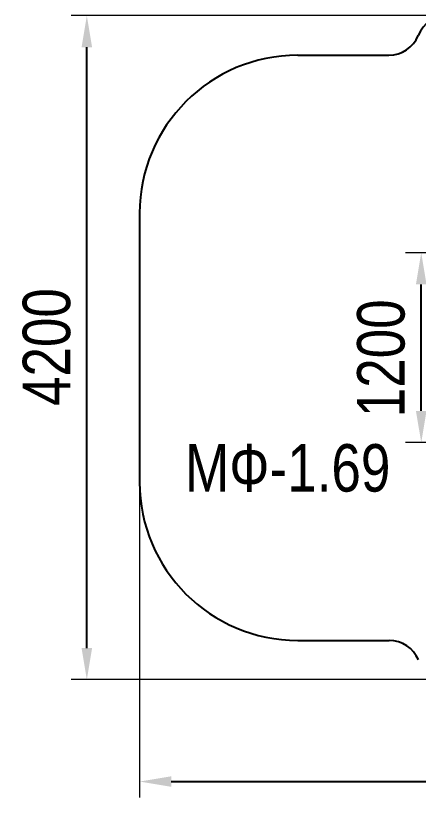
# Model space of a CAD drawing. Header units: millimetres. Extents: x -3976 to 3608, y -2418 to 2527.
# Drawn here: x -3976 to -1430, y -2418 to 2527 of the extents above; entities that cross this region are included whole.
import ezdxf

# ---------------------------------------------------------------- set-up
doc = ezdxf.new("R2010")
doc.units = ezdxf.units.MM
for name, color, linetype in [('DIKOM_АРТИКУЛ', 7, 'Continuous'), ('DIKOM_ЗОНА', 90, 'Continuous'), ('DIKOM_РАЗМЕР_ЗОНА', 7, 'Continuous'), ('DIKOM_РАЗМЕР_ОБЪЕКТА', 7, 'Continuous')]:
    doc.layers.add(name, color=color, linetype=linetype)
doc.styles.add('style1', font='arialbd.ttf', dxfattribs={"width": 0.8})
doc.dimstyles.new('1-50', dxfattribs={"dimtxt": 300, "dimasz": 200, "dimexe": 100, "dimexo": 0, "dimgap": 100, "dimtad": 1, "dimtoh": 1, "dimtxsty": 'style1', "dimcen": 200, "dimclrd": 7, "dimclre": 7, "dimclrt": 7, "dimadec": 1, "dimazin": 2, "dimtfac": 1, "dimtmove": 0, "dimatfit": 2, "dimfxl": 0, "dimlwd": 25, "dimlwe": 18, "dimarcsym": 0})

# ---------------------------------------------------------------- blocks, each defined once
blk = doc.blocks.new('*D18')
at = {"layer": 'Defpoints', "color": 0, "transparency": 16777216}
for p in [(-1411.9, 1027.2), (1585.5, 1027.2), (1585.5, -172.8)]:
    blk.add_point(p, dxfattribs=at)
at = {"layer": 'DIKOM_РАЗМЕР_ОБЪЕКТА', "color": 7, "lineweight": 18, "transparency": 16777216}
for p, q in [((1585.5, 1027.2), (-1511.9, 1027.2)), ((1585.5, -172.8), (-1511.9, -172.8))]:
    blk.add_line(p, q, dxfattribs=at)
at = {"layer": 'DIKOM_РАЗМЕР_ОБЪЕКТА', "color": 7, "lineweight": 25, "transparency": 16777216}
blk.add_line((-1411.9, 27.2), (-1411.9, 827.2), dxfattribs=at)
at = {"layer": 'DIKOM_РАЗМЕР_ОБЪЕКТА', "color": 7, "transparency": 16777216}
for points in [[(-1445.3, 827.2), (-1378.6, 827.2), (-1411.9, 1027.2)], [(-1445.3, 27.2), (-1378.6, 27.2), (-1411.9, -172.8)]]:
    blk.add_solid(points, dxfattribs=at)
at = {"layer": 'DIKOM_РАЗМЕР_ОБЪЕКТА', "color": 7, "transparency": 16777216, "insert": (-1665.1, 359.7), "char_height": 300, "attachment_point": 5, "rotation": 90, "style": 'style1'}
blk.add_mtext('{\\fArial|b0|i0|c204|p34;1200}', dxfattribs=at)
blk = doc.blocks.new('*D19')
at = {"layer": 'Defpoints', "color": 0, "transparency": 16777216}
for p in [(-3525.8, 2527.2), (1656, 2527.2), (1566, -1672.8)]:
    blk.add_point(p, dxfattribs=at)
at = {"layer": 'DIKOM_РАЗМЕР_ЗОНА', "color": 7, "lineweight": 18, "transparency": 16777216}
for p, q in [((1656, 2527.2), (-3625.8, 2527.2)), ((1566, -1672.8), (-3625.8, -1672.8))]:
    blk.add_line(p, q, dxfattribs=at)
at = {"layer": 'DIKOM_РАЗМЕР_ЗОНА', "color": 7, "lineweight": 25, "transparency": 16777216}
blk.add_line((-3525.8, -1472.8), (-3525.8, 2327.2), dxfattribs=at)
at = {"layer": 'DIKOM_РАЗМЕР_ЗОНА', "color": 7, "transparency": 16777216}
for points in [[(-3559.2, 2327.2), (-3492.5, 2327.2), (-3525.8, 2527.2)], [(-3559.2, -1472.8), (-3492.5, -1472.8), (-3525.8, -1672.8)]]:
    blk.add_solid(points, dxfattribs=at)
at = {"layer": 'DIKOM_РАЗМЕР_ЗОНА', "color": 7, "transparency": 16777216, "insert": (-3779, 430.8), "char_height": 300, "attachment_point": 5, "rotation": 90, "style": 'style1'}
blk.add_mtext('{\\fArial|b0|i0|c204|p34;4200}', dxfattribs=at)
blk = doc.blocks.new('*D20')
at = {"layer": 'Defpoints', "color": 0, "transparency": 16777216}
for p in [(-3192.2, 426.2), (3607.8, -127.7), (3607.8, -2317.5)]:
    blk.add_point(p, dxfattribs=at)
at = {"layer": 'DIKOM_РАЗМЕР_ЗОНА', "color": 7, "lineweight": 18, "transparency": 16777216}
for p, q in [((-3192.2, 426.2), (-3192.2, -2417.5)), ((3607.8, -127.7), (3607.8, -2417.5))]:
    blk.add_line(p, q, dxfattribs=at)
at = {"layer": 'DIKOM_РАЗМЕР_ЗОНА', "color": 7, "lineweight": 25, "transparency": 16777216}
blk.add_line((-2992.2, -2317.5), (3407.8, -2317.5), dxfattribs=at)
at = {"layer": 'DIKOM_РАЗМЕР_ЗОНА', "color": 7, "transparency": 16777216}
for points in [[(-2992.2, -2284.2), (-2992.2, -2350.9), (-3192.2, -2317.5)], [(3407.8, -2284.2), (3407.8, -2350.9), (3607.8, -2317.5)]]:
    blk.add_solid(points, dxfattribs=at)
at = {"layer": 'DIKOM_РАЗМЕР_ЗОНА', "color": 7, "transparency": 16777216, "insert": (387.2, -2064.3), "char_height": 300, "attachment_point": 5, "style": 'style1'}
blk.add_mtext('{\\fArial|b0|i0|c204|p34;6800}', dxfattribs=at)

msp = doc.modelspace()

# ---------------------------------------------------------------- linework, layer by layer
at = {"layer": 'DIKOM_ЗОНА'}
for p, q in [((-2192.157, 2276.738), (-1615.957, 2276.738)), ((-3192.157, 1276.738), (-3192.157, -424.261)), ((-2192.157, -1424.261), (-1615.145, -1424.261))]:
    msp.add_line(p, q, dxfattribs=at)
for centre, radius, start, end in [((-1244.945, 2327.238), 200, 90, 158.052925), ((-1615.957, 2476.738), 200, 270, 338.052925), ((-2192.157, 1276.738), 1000, 90, 180), ((-2192.157, -424.261), 1000, 180, 270), ((-1615.145, -1624.261), 200, 22.256273, 90)]:
    msp.add_arc(centre, radius, start, end, dxfattribs=at)

# ---------------------------------------------------------------- texts
at = {"layer": 'DIKOM_АРТИКУЛ', "insert": (-2905.091, -183.339), "char_height": 300, "attachment_point": 1, "style": 'style1'}
msp.add_mtext_dynamic_manual_height_columns('{\\fArial|b0|i0|c204|p34;MФ-1.69}', width=1420.53851, gutter_width=20, heights=[0], dxfattribs=at)

# ---------------------------------------------------------------- dimensions: what is measured, and where the dimension line sits
at = {"layer": 'DIKOM_РАЗМЕР_ЗОНА'}
dim = msp.add_linear_dim(base=(-3525.829, 2527.238), p1=(1565.983, -1672.762), p2=(1655.99, 2527.238), angle=90, text='{\\fArial|b0|i0|c204|p34;<>}', dimstyle='1-50', dxfattribs=at)
dim.commit()
dim.dimension.update_dxf_attribs({"geometry": '*D19', "text_midpoint": (-3525.829, 430.797), "dimtype": 160})
at = {"layer": 'DIKOM_РАЗМЕР_ЗОНА', "color": 3}
dim = msp.add_linear_dim(base=(3607.843, -2317.518), p1=(-3192.157, 426.239), p2=(3607.843, -127.733), text='{\\fArial|b0|i0|c204|p34;<>}', dimstyle='1-50', dxfattribs=at)
dim.commit()
dim.dimension.update_dxf_attribs({"geometry": '*D20', "text_midpoint": (387.231, -2317.518), "dimtype": 160})
at = {"layer": 'DIKOM_РАЗМЕР_ОБЪЕКТА'}
dim = msp.add_linear_dim(base=(-1411.946, 1027.238), p1=(1585.544, -172.762), p2=(1585.544, 1027.238), angle=90, text='{\\fArial|b0|i0|c204|p34;<>}', dimstyle='1-50', dxfattribs=at)
dim.commit()
dim.dimension.update_dxf_attribs({"geometry": '*D18', "text_midpoint": (-1411.946, 359.721), "dimtype": 160})

doc.saveas('drawing.dxf')
